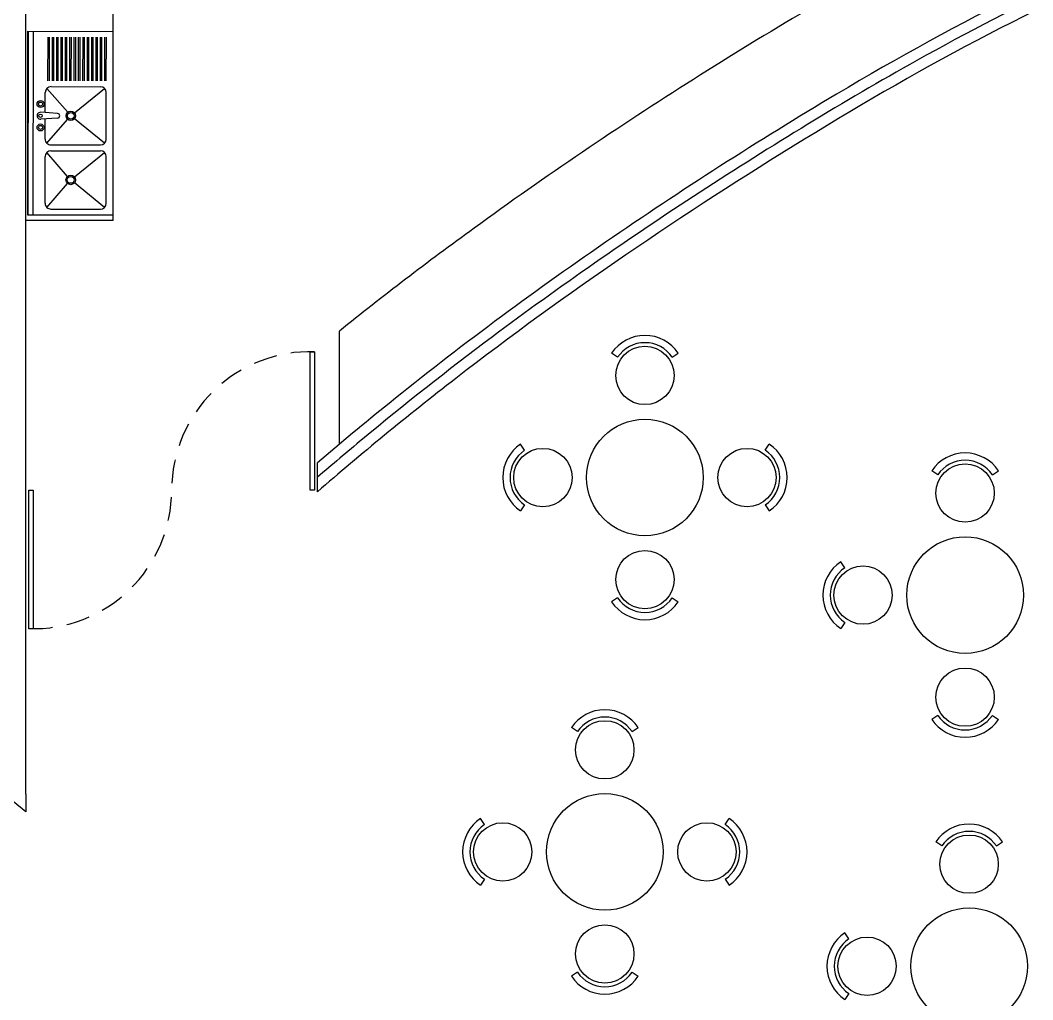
# Model space of a CAD drawing. Header units: millimetres. Extents: x 209.8 to 281.8, y 45 to 110.
# Drawn here: x 231.87 to 238.81, y 85.48 to 92.19 of the extents above; entities that cross this region are included whole.
import ezdxf

# ---------------------------------------------------------------- set-up
doc = ezdxf.new("R2010")
doc.units = ezdxf.units.MM
doc.header["$LTSCALE"] = 0.65
doc.linetypes.add('HIDDEN', pattern=[0.375, 0.25, -0.125])
for name, color, linetype in [('eje2grueso', 5, 'Continuous'), ('mobiliario', 30, 'Continuous'), ('murodelgado', 1, 'Continuous'), ('puertas', 20, 'Continuous')]:
    doc.layers.add(name, color=color, linetype=linetype)

msp = doc.modelspace()

# ---------------------------------------------------------------- linework, layer by layer
at = {"layer": 'eje2grueso'}
msp.add_open_spline([(244.0744, 93.4982), (243.6862, 93.4741), (243.3101, 93.4544), (242.4745, 93.3913), (242.0171, 93.3424), (241.0928, 93.1697), (240.6292, 93.0489), (239.4233, 92.6452), (238.7091, 92.3056), (237.5136, 91.6372), (237.019, 91.333), (236.0421, 90.6975), (235.5629, 90.365), (234.7969, 89.7917), (234.4979, 89.5555), (234.1091, 89.2331), (234.0058, 89.1458), (233.905, 89.0593)], degree=3, knots=[3.819367, 3.819367, 3.819367, 3.819367, 4.949603, 4.949603, 6.362662, 6.362662, 7.775722, 7.775722, 10.122092, 10.122092, 11.820698, 11.820698, 13.519304, 13.519304, 14.662873, 14.662873, 15.088328, 15.088328, 15.088328, 15.088328], dxfattribs=at)
at = {"layer": 'mobiliario'}
for p, q in [((232.505, 90.8209), (232.505, 95.6832)), ((231.918, 92.1182), (231.9167, 90.859)), ((231.918, 92.1182), (232.505, 92.1176)), ((231.9227, 90.859), (231.9241, 92.1182)), ((231.9567, 90.859), (231.958, 92.1182)), ((232.0577, 91.7789), (232.058, 92.0781)), ((232.0677, 91.7788), (232.068, 92.078)), ((232.0877, 91.7788), (232.088, 92.078)), ((232.0977, 91.7788), (232.098, 92.078)), ((232.1177, 91.7788), (232.118, 92.078)), ((232.1277, 91.7788), (232.128, 92.078)), ((232.1477, 91.7788), (232.148, 92.078)), ((232.1577, 91.7788), (232.158, 92.078)), ((232.1777, 91.7787), (232.178, 92.0779)), ((232.1877, 91.7787), (232.188, 92.0779)), ((232.2077, 91.7787), (232.208, 92.0779)), ((232.2177, 91.7787), (232.218, 92.0779)), ((232.2377, 91.7787), (232.238, 92.0779)), ((232.2477, 91.7787), (232.248, 92.0779)), ((232.2677, 91.7786), (232.268, 92.0778)), ((232.2777, 91.7786), (232.278, 92.0778)), ((232.2977, 91.7786), (232.298, 92.0778)), ((232.3077, 91.7786), (232.308, 92.0778)), ((232.3277, 91.7786), (232.328, 92.0778)), ((232.3377, 91.7786), (232.338, 92.0778)), ((232.3577, 91.7785), (232.358, 92.0777)), ((232.3677, 91.7785), (232.368, 92.0777)), ((232.3877, 91.7785), (232.388, 92.0777)), ((232.3977, 91.7785), (232.398, 92.0777)), ((232.4177, 91.7785), (232.418, 92.0777)), ((232.4277, 91.7785), (232.428, 92.0777)), ((232.4477, 91.7784), (232.448, 92.0776)), ((232.4577, 91.7784), (232.458, 92.0776)), ((232.1927, 91.5631), (232.0505, 91.7271)), ((232.0788, 91.7388), (232.4176, 91.7385)), ((232.2389, 91.559), (232.4459, 91.7267)), ((232.0386, 91.5604), (232.0387, 91.6989)), ((232.4572, 91.3784), (232.4576, 91.6984)), ((232.1236, 91.5231), (232.0079, 91.5152)), ((232.1236, 91.5544), (232.008, 91.5626)), ((232.0384, 91.3789), (232.0385, 91.5173)), ((232.0501, 91.3506), (232.1926, 91.5143)), ((232.4455, 91.3502), (232.2389, 91.5183)), ((232.0784, 91.3388), (232.4172, 91.3385)), ((232.0379, 90.9389), (232.0383, 91.2589)), ((232.1922, 91.1231), (232.05, 91.2871)), ((232.0783, 91.2988), (232.4171, 91.2985)), ((232.2384, 91.119), (232.4454, 91.2867)), ((232.4568, 90.9384), (232.4571, 91.2584)), ((232.0496, 90.9106), (232.1922, 91.0743)), ((232.445, 90.9102), (232.2384, 91.0783)), ((232.0779, 90.8988), (232.4167, 90.8985)), ((232.505, 90.8209), (231.905, 90.8209)), ((231.9167, 90.859), (232.5046, 90.8584)), ((234.0558, 89.2858), (234.0558, 90.0619)), ((235.964, 89.8824), (235.9224, 89.9102)), ((236.3385, 89.8824), (236.3801, 89.9102)), ((235.3265, 89.2449), (235.2988, 89.2865)), ((236.976, 89.2449), (237.0038, 89.2865)), ((238.1595, 89.076), (238.1179, 89.1037)), ((238.534, 89.076), (238.5756, 89.1037)), ((235.3265, 88.8704), (235.2988, 88.8288)), ((236.976, 88.8704), (237.0038, 88.8288)), ((237.522, 88.4384), (237.4943, 88.4801)), ((235.964, 88.2329), (235.9224, 88.2051)), ((236.3385, 88.2329), (236.3801, 88.2051)), ((237.522, 88.064), (237.4943, 88.0224)), ((238.1595, 87.4264), (238.1179, 87.3987)), ((238.534, 87.4264), (238.5756, 87.3987)), ((235.689, 87.3148), (235.6474, 87.3425)), ((236.0635, 87.3148), (236.1051, 87.3425)), ((235.0515, 86.6772), (235.0237, 86.7189)), ((236.701, 86.6772), (236.7287, 86.7189)), ((238.1873, 86.5305), (238.1457, 86.5583)), ((238.5618, 86.5305), (238.6034, 86.5583)), ((235.0515, 86.3028), (235.0237, 86.2612)), ((236.701, 86.3028), (236.7287, 86.2612)), ((237.5498, 85.893), (237.5221, 85.9346)), ((235.689, 85.6652), (235.6474, 85.6375)), ((236.0635, 85.6652), (236.1051, 85.6375)), ((237.5498, 85.5185), (237.5221, 85.4769))]:
    msp.add_line(p, q, dxfattribs=at)
for centre, radius in [((232.0067, 91.6192), 0.024), ((232.0067, 91.6192), 0.0137), ((232.0063, 91.5389), 0.0116), ((232.2138, 91.5387), 0.0323), ((232.2138, 91.5387), 0.0231), ((232.0065, 91.4586), 0.024), ((232.0065, 91.4586), 0.0137), ((232.2134, 91.0987), 0.0323), ((232.2134, 91.0987), 0.0231), ((236.1513, 89.7577), 0.2), ((236.1513, 89.0577), 0.4), ((235.4513, 89.0577), 0.2), ((236.8513, 89.0577), 0.2), ((238.3468, 88.9512), 0.2), ((238.3468, 88.2512), 0.4), ((236.1513, 88.3577), 0.2), ((237.6468, 88.2512), 0.2), ((238.3468, 87.5512), 0.2), ((235.8762, 87.19), 0.2), ((235.8762, 86.49), 0.4), ((235.1762, 86.49), 0.2), ((236.5762, 86.49), 0.2), ((238.3746, 86.4058), 0.2), ((238.3746, 85.7058), 0.4), ((235.8762, 85.79), 0.2), ((237.6746, 85.7058), 0.2)]:
    msp.add_circle(centre, radius, dxfattribs=at)
for centre, radius, start, end in [((232.0787, 91.6988), 0.04, 89.93916, 179.93916), ((232.4176, 91.6985), 0.04, 359.93916, 89.93916), ((232.0063, 91.5389), 0.0237, 85.96836, 273.90995), ((232.1225, 91.5388), 0.0157, 273.90995, 85.96836), ((232.0784, 91.3788), 0.04, 179.93916, 269.93916), ((232.4172, 91.3785), 0.04, 269.93916, 359.93916), ((232.0783, 91.2588), 0.04, 89.93916, 179.93916), ((232.4171, 91.2585), 0.04, 359.93916, 89.93916), ((232.0779, 90.9388), 0.04, 179.93916, 269.93916), ((232.4168, 90.9385), 0.04, 269.93916, 359.93916), ((236.1513, 89.7577), 0.275, 33.68075, 146.31925), ((236.1513, 89.7577), 0.225, 33.68075, 146.31925), ((235.4513, 89.0577), 0.275, 123.68075, 236.31925), ((235.4513, 89.0577), 0.225, 123.68075, 236.31925), ((236.8513, 89.0577), 0.225, 303.68075, 56.31925), ((236.8513, 89.0577), 0.275, 303.68075, 56.31925), ((238.3468, 88.9512), 0.275, 33.68075, 146.31925), ((238.3468, 88.9512), 0.225, 33.68075, 146.31925), ((237.6468, 88.2512), 0.275, 123.68075, 236.31925), ((237.6468, 88.2512), 0.225, 123.68075, 236.31925), ((236.1513, 88.3577), 0.275, 213.68075, 326.31925), ((236.1513, 88.3577), 0.225, 213.68075, 326.31925), ((235.8762, 87.19), 0.275, 33.68075, 146.31925), ((235.8762, 87.19), 0.225, 33.68075, 146.31925), ((238.3468, 87.5512), 0.225, 213.68075, 326.31925), ((238.3468, 87.5512), 0.275, 213.68075, 326.31925), ((235.1762, 86.49), 0.275, 123.68075, 236.31925), ((235.1762, 86.49), 0.225, 123.68075, 236.31925), ((236.5762, 86.49), 0.225, 303.68075, 56.31925), ((236.5762, 86.49), 0.275, 303.68075, 56.31925), ((238.3746, 86.4058), 0.275, 33.68075, 146.31925), ((238.3746, 86.4058), 0.225, 33.68075, 146.31925), ((237.6746, 85.7058), 0.275, 123.68075, 236.31925), ((237.6746, 85.7058), 0.225, 123.68075, 236.31925), ((235.8762, 85.79), 0.275, 213.68075, 326.31925), ((235.8762, 85.79), 0.225, 213.68075, 326.31925)]:
    msp.add_arc(centre, radius, start, end, dxfattribs=at)
msp.add_open_spline([(243.9994, 94.1709), (243.677, 94.1503), (243.4239, 94.1361), (242.7442, 94.0912), (242.3151, 94.0555), (241.4411, 93.9299), (240.9962, 93.8385), (240.1208, 93.5989), (239.6875, 93.4506), (238.8528, 93.1084), (238.4492, 92.9152), (237.5167, 92.4231), (236.9976, 92.1136), (235.9718, 91.4639), (235.4669, 91.1228), (234.6618, 90.5371), (234.352, 90.2998), (234.0558, 90.0619)], degree=3, knots=[3.918045, 3.918045, 3.918045, 3.918045, 4.670727, 4.670727, 5.934127, 5.934127, 7.197527, 7.197527, 8.460926, 8.460926, 9.724326, 9.724326, 11.455455, 11.455455, 13.186585, 13.186585, 14.312861, 14.312861, 14.312861, 14.312861], dxfattribs=at)
at = {"layer": 'murodelgado'}
for p, q in [((231.905, 86.8853), (231.905, 95.8771)), ((233.905, 88.9603), (233.905, 89.1582))]:
    msp.add_line(p, q, dxfattribs=at)
for centre, radius, start, end in [((227.605, 81.5449), 6.7633, 50.51395, 80.85432), ((241.755, 86.8853), 9.85, 180, 180.70169)]:
    msp.add_arc(centre, radius, start, end, dxfattribs=at)
for points, knots in [([(243.9994, 93.5687), (243.8726, 93.561), (243.7471, 93.5536), (243.2264, 93.5227), (242.8395, 93.4985), (242.0587, 93.4183), (241.6634, 93.3602), (240.8698, 93.1889), (240.4736, 93.0786), (239.1649, 92.6304), (238.3045, 92.1858), (236.9288, 91.3678), (236.398, 91.0267), (235.3648, 90.3159), (234.8638, 89.9437), (234.2276, 89.43), (234.0633, 89.2934), (233.905, 89.1582)], [3.887851, 3.887851, 3.887851, 3.887851, 4.258669, 4.258669, 5.436206, 5.436206, 6.640309, 6.640309, 7.844411, 7.844411, 10.702194, 10.702194, 12.530506, 12.530506, 14.358818, 14.358818, 15.020308, 15.020308, 15.020308, 15.020308]), ([(244.1542, 93.428), (243.3169, 93.3749), (241.8982, 93.3226), (239.5092, 92.6732), (237.2394, 91.4287), (235.2387, 90.0694), (234.2016, 89.2165), (233.905, 88.9603)], [3.746682, 3.746682, 3.746682, 3.746682, 6.171178, 8.178549, 11.043782, 13.890825, 15.157626, 15.157626, 15.157626, 15.157626])]:
    msp.add_open_spline(points, degree=3, knots=knots, dxfattribs=at)
at = {"layer": 'puertas'}
for points in [[(233.8859, 88.9709), (233.8559, 88.9709), (233.8559, 89.9209), (233.8859, 89.9209)], [(231.9259, 88.9709), (231.9559, 88.9709), (231.9559, 88.0209), (231.9259, 88.0209)]]:
    msp.add_lwpolyline(points, close=True, dxfattribs=at)
at = {"layer": 'puertas', "linetype": 'HIDDEN'}
for centre, start, end in [((233.8559, 88.9709), 88.19036, 180), ((231.9559, 88.9709), 268.19036, 0)]:
    msp.add_arc(centre, 0.95, start, end, dxfattribs=at)

doc.saveas('drawing.dxf')
